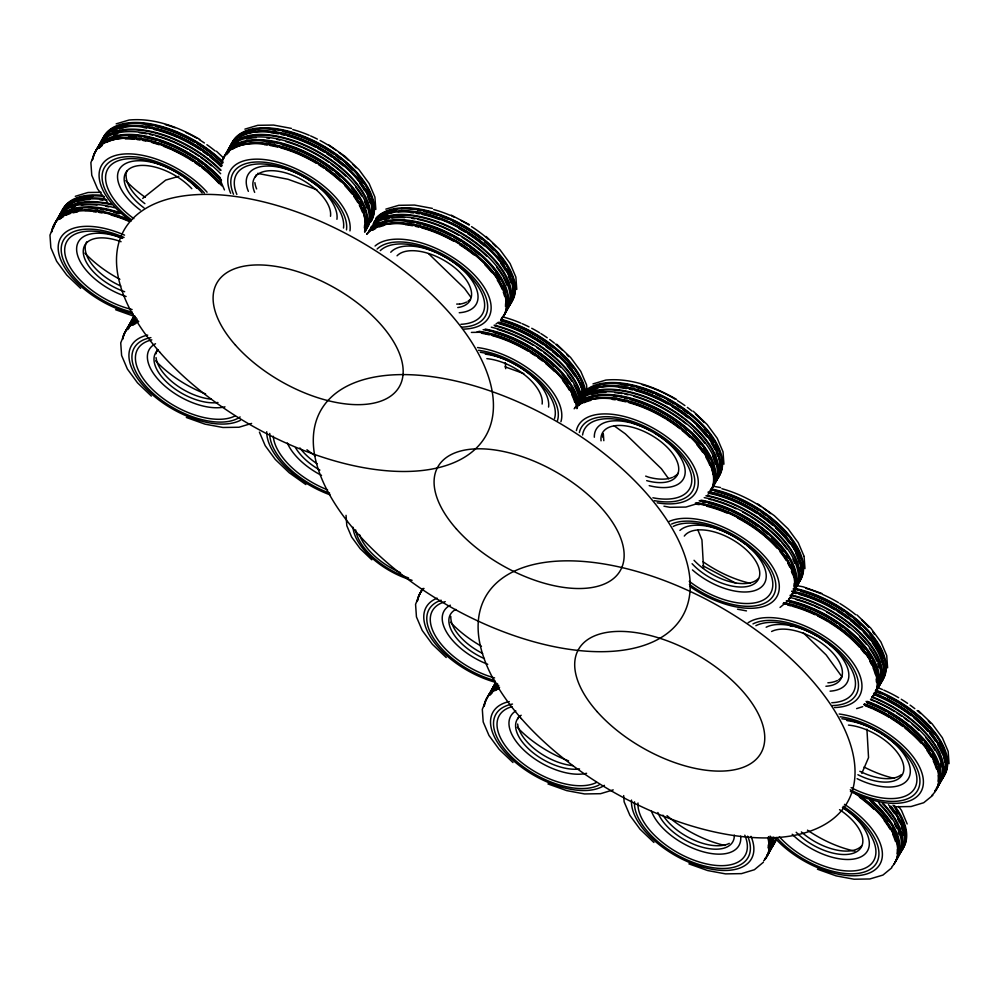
<?xml version="1.0" encoding="UTF-8"?>
<svg xmlns="http://www.w3.org/2000/svg" width="999" height="999" viewBox="0 0 999 999"><rect width="100%" height="100%" fill="white"/><g stroke="black" fill="none" stroke-linecap="round" stroke-linejoin="round"><path stroke-width="1.5" d="M54.121 224.9L49.975 235.115L50.849 247.702L56.643 261.276L66.758 275.062L80.619 288.324M95.017 152.435L90.884 162.65L91.758 175.237L97.54 188.811L107.655 202.597M124.863 332.655L120.729 342.882L121.603 355.469L127.385 369.043L137.5 382.829L151.361 396.079M419.717 594.093L415.572 604.32L416.446 616.907L422.24 630.481L432.355 644.268L446.216 657.517M486.463 699.113L482.317 709.327L483.191 721.915L488.986 735.489L499.1 749.275L512.962 762.537M861.812 773.351L868.543 757.604L866.92 729.133M763.411 862.224L754.382 869.729L741.495 873.626L725.499 873.875L707.629 870.541L688.885 863.86M780.032 607.417L788.698 600.274M932.791 795.341L923.713 802.721L911.038 806.543L895.042 806.78M891.795 867.769L882.929 875.074L869.842 878.97L854.045 879.22L836.163 875.886L817.432 869.205M142.695 198.426L165.734 180.095L178.846 176.323M862.674 706.68L856.63 708.616M116.184 123.851L129.058 120.03C154.108 117.682 178.446 127.035 199.788 139.373M244.892 129.133L257.767 125.312L273.564 125.075L291.433 128.409M75.287 196.316L87.962 192.495L101.086 192.295M385.851 209.128L398.713 205.319L414.51 205.07L432.392 208.404M251.623 423.426L238.948 427.247L222.952 427.485L205.082 424.163L186.338 417.47M592.994 383.891L605.869 380.07C630.918 377.734 655.257 387.088 676.598 399.425M698.588 503.246L685.913 507.067L669.917 507.305L663.96 506.193M613.224 789.884L600.549 793.693L584.552 793.943L566.683 790.609L547.939 783.928M456.693 304.083L459.528 304.046M471.391 332.417L478.571 332.305M713.124 486.188L720.566 487.574M797.252 585.726L803.208 586.838L821.952 593.518M737.537 609.215L746.478 610.889M257.617 173.389L287.962 179.258L316.883 189.748M645.679 476.111L648.551 477.147A42.945 22.053 29.6 0 0 672.514 477.372M115.597 309.715L134.341 316.396M505.007 366.808L523.801 373.626M451.123 215.085L469.455 224.663M702.846 565.721L735.726 583.116M328.496 144.668L345.154 156.481L359.016 169.73L369.131 183.516L374.912 197.09L375.824 209.428M757.629 503.833L774.287 515.646L788.149 528.908L798.263 542.694L804.045 556.268M305.831 484.54L289.173 472.727L275.312 459.465L265.197 445.679L259.415 432.117M614.173 425.836L625.349 433.853L661.375 468.718L668.581 478.696M693.256 411.238L707.117 424.5L717.232 438.286L723.026 451.848L723.925 464.185M486.113 236.476L499.975 249.738L510.089 263.524L515.871 277.098L516.77 289.423M856.93 614.909L870.791 628.171L880.906 641.957L886.7 655.519L887.599 667.856M556.78 344.268L570.641 357.517L580.756 371.303L586.55 384.877L586.913 389.635M918.381 710.714L932.242 723.975L942.357 737.761L948.151 751.323L949.05 763.661M216.446 151.199L223.913 158.329M371.803 559.802L360.164 548.663L351.66 537.087L346.803 525.686L346.041 515.322M653.908 842.469L640.047 829.207L629.932 815.421L624.138 801.847L623.676 795.579M428.559 253.646L464.585 288.511L470.891 297.24M803.258 632.779L826.185 654.957L841.495 676.161M898.601 806.43L901.448 810.339L907.179 823.975M220.454 180.532L224.45 189.922M697.901 530.094L701.947 539.897L703.558 568.356M804.083 556.48L804.957 568.606M603.359 434.24L603.821 440.684M505.332 362.674L505.669 368.668M494.592 677.934A60.402 31.019 29.6 0 1 436.825 638.224A60.402 31.019 29.6 0 1 445.254 601.66M495.741 682.379A67.57 34.703 29.6 0 1 432.38 639.847A67.57 34.703 29.6 0 1 437.137 598.176M494.93 680.581A63.986 32.855 29.6 0 1 434.253 639.298A63.986 32.855 29.6 0 1 441.183 600.212M487.749 664.285A50.162 25.762 29.6 0 1 447.39 633.478A50.162 25.762 29.6 0 1 450.362 605.182M417.17 601.46A79.82 40.996 29.6 0 1 423.938 588.436M417.657 600.586A79.82 40.996 29.6 0 1 423.451 588.523M419.992 593.893A79.82 40.996 29.6 0 1 422.889 588.498M421.066 591.583A79.82 40.996 29.6 0 1 422.527 588.886M484.44 658.641A42.945 22.053 29.6 0 1 455.819 609.44M482.617 653.433A42.945 22.053 29.6 0 1 450.811 616.433M481.468 646.278A75.462 38.749 29.6 0 1 450.487 622.265M582.579 434.99A60.402 31.019 29.6 0 1 634.84 423.813A60.402 31.019 29.6 0 1 691.033 473.988A60.402 31.019 29.6 0 1 652.896 497.777M576.386 430.606A67.57 34.703 29.6 0 1 635.501 419.992A67.57 34.703 29.6 0 1 697.302 475.249A67.57 34.703 29.6 0 1 657.155 502.834M579.37 432.517A63.986 32.855 29.6 0 1 635.851 422.664A63.986 32.855 29.6 0 1 694.043 475.499A63.986 32.855 29.6 0 1 654.407 500.661M574.15 408.803A79.82 40.996 29.6 0 1 666.982 419.031A79.82 40.996 29.6 0 1 709.315 493.031M655.194 433.391A50.162 25.762 29.6 0 1 685.089 473.613A50.162 25.762 29.6 0 1 649.2 485.651M594.33 437.237A50.162 25.762 29.6 0 1 630.319 422.727M631.768 423.101A50.162 25.762 29.6 0 1 650.137 430.494M583.928 402.722A78.834 40.484 29.6 0 1 590.721 400.399M612.387 399.425A78.834 40.484 29.6 0 1 615.259 399.787M618.194 400.237A78.834 40.484 29.6 0 1 625.724 401.81M628.758 402.597A78.834 40.484 29.6 0 1 665.584 418.756M666.82 419.518A78.834 40.484 29.6 0 1 679.932 428.733M682.142 430.494A78.834 40.484 29.6 0 1 689.972 437.475M696.977 444.905A78.834 40.484 29.6 0 1 702.796 452.397M705.968 457.367A78.834 40.484 29.6 0 1 709.914 465.472M578.396 405.582A78.834 40.484 29.6 0 1 655.956 412.2A78.834 40.484 29.6 0 1 712.999 474.488M574.65 407.929A79.82 40.996 29.6 0 1 669.667 419.543A79.82 40.996 29.6 0 1 708.066 494.23M576.748 404.807A79.82 40.996 29.6 0 1 669.78 416.745A79.82 40.996 29.6 0 1 711.013 490.059M576.336 404.957A79.82 40.996 29.6 0 1 671.365 416.571A79.82 40.996 29.6 0 1 709.765 491.246M578.846 401.136A79.82 40.996 29.6 0 1 671.865 413.074A79.82 40.996 29.6 0 1 713.099 486.388M581.68 399.8A78.834 40.484 29.6 0 1 585.214 397.365M591.633 394.555A78.834 40.484 29.6 0 1 605.869 392.32M614.76 392.632A78.834 40.484 29.6 0 1 621.977 393.594M624.962 394.143A78.834 40.484 29.6 0 1 627.984 394.805M633.94 396.341A78.834 40.484 29.6 0 1 649.725 401.973M651.148 402.585A78.834 40.484 29.6 0 1 685.913 423.851M693.743 430.831A78.834 40.484 29.6 0 1 704.757 443.244M712.549 456.131A78.834 40.484 29.6 0 1 715.384 464.023M580.157 400.237A78.834 40.484 29.6 0 1 671.84 410.327A78.834 40.484 29.6 0 1 713.648 483.416M578.483 400.761A79.82 40.996 29.6 0 1 673.251 410.614A79.82 40.996 29.6 0 1 712.749 486.001M581.818 395.891A79.82 40.996 29.6 0 1 674.849 407.817A79.82 40.996 29.6 0 1 716.083 481.131M585.776 393.693A78.834 40.484 29.6 0 1 588.199 392.12M590.696 390.821A78.834 40.484 29.6 0 1 597.477 388.499M619.155 387.525A78.834 40.484 29.6 0 1 626.448 388.611M629.445 389.21A78.834 40.484 29.6 0 1 632.479 389.91M635.514 390.696A78.834 40.484 29.6 0 1 667.27 403.896M672.339 406.855A78.834 40.484 29.6 0 1 687.799 417.719M696.728 425.574A78.834 40.484 29.6 0 1 706.793 436.738M711.213 443.007A78.834 40.484 29.6 0 1 714.897 449.538M716.121 452.235A78.834 40.484 29.6 0 1 717.619 456.206M719.405 464.985A78.834 40.484 29.6 0 1 719.467 467.944M585.164 393.681A78.834 40.484 29.6 0 1 666.146 402.122A78.834 40.484 29.6 0 1 719.967 467.07M718.019 475.836A78.834 40.484 29.6 0 1 715.734 479.745M581.88 401.798A78.834 40.484 29.6 0 1 584.415 400.337M588.186 398.701A78.834 40.484 29.6 0 1 592.407 397.427M614.085 396.453A78.834 40.484 29.6 0 1 616.957 396.803M624.375 398.139A78.834 40.484 29.6 0 1 627.409 398.838M630.444 399.625A78.834 40.484 29.6 0 1 666.021 415.022M667.27 415.784A78.834 40.484 29.6 0 1 682.729 426.635M683.828 427.522A78.834 40.484 29.6 0 1 687.275 430.457M692.707 435.527A78.834 40.484 29.6 0 1 700.736 444.405M703.596 448.164A78.834 40.484 29.6 0 1 709.827 458.466M712.1 463.823A78.834 40.484 29.6 0 1 713.298 467.694M581.206 401.735A78.834 40.484 29.6 0 1 655.356 408.079A78.834 40.484 29.6 0 1 713.798 466.82M714.173 468.394A78.834 40.484 29.6 0 1 714.809 477.422M584.003 392.045A79.82 40.996 29.6 0 1 677.035 403.971A79.82 40.996 29.6 0 1 718.269 477.285M620.841 384.553A78.834 40.484 29.6 0 1 628.134 385.639M631.143 386.238A78.834 40.484 29.6 0 1 634.165 386.938M637.2 387.724A78.834 40.484 29.6 0 1 652.971 393.156M655.819 394.368A78.834 40.484 29.6 0 1 661.101 396.815M667.669 400.199A78.834 40.484 29.6 0 1 674.025 403.883M676.51 405.432A78.834 40.484 29.6 0 1 680.182 407.854M682.592 409.528A78.834 40.484 29.6 0 1 687.25 412.974M704.357 428.796A78.834 40.484 29.6 0 1 707.492 432.505M709.427 435.015A78.834 40.484 29.6 0 1 714.41 442.507M715.896 445.204A78.834 40.484 29.6 0 1 717.819 449.263M584.827 392.582A78.834 40.484 29.6 0 1 586.85 390.709M589.135 389.023A78.834 40.484 29.6 0 1 602.684 384.028M604.233 383.778A78.834 40.484 29.6 0 1 720.554 454.92M721.453 459.615A78.834 40.484 29.6 0 1 720.291 471.441M581.406 396.029A79.82 40.996 29.6 0 1 676.435 407.642A79.82 40.996 29.6 0 1 714.834 482.33M582.604 393.931A79.82 40.996 29.6 0 1 677.622 405.544A79.82 40.996 29.6 0 1 716.021 480.232M601.048 440.846A42.945 22.053 29.6 0 1 635.689 428.221A42.945 22.053 29.6 0 1 678.346 465.434A42.945 22.053 29.6 0 1 646.69 480.644M678.383 472.977A42.945 22.053 29.6 0 1 673.713 476.823M603.009 437.4A42.945 22.053 29.6 0 1 603.046 433.591M642.22 384.677A75.462 38.749 29.6 0 1 674.837 399.001M677.397 400.562A75.462 38.749 29.6 0 1 684.927 405.606M687.337 407.38A75.462 38.749 29.6 0 1 691.97 411.014M695.541 414.061A75.462 38.749 29.6 0 1 704.183 422.552M400.462 572.677A50.737 26.049 29.6 0 1 359.515 534.527M412.088 580.319A56.768 29.146 29.6 0 1 352.997 527.21M408.529 577.909A53.746 27.597 29.6 0 1 355.669 529.92M673.226 526.436A60.402 31.019 29.6 0 1 748.601 546.628A60.402 31.019 29.6 0 1 764.06 599.612A60.402 31.019 29.6 0 1 689.223 581.256M669.055 521.49A67.57 34.703 29.6 0 1 751.985 544.455A67.57 34.703 29.6 0 1 770.853 603.071A67.57 34.703 29.6 0 1 689.984 586.488M671.59 524.05A63.986 32.855 29.6 0 1 750.674 546.453A63.986 32.855 29.6 0 1 767.057 601.873A63.986 32.855 29.6 0 1 689.41 584.353M695.966 503.546A79.82 40.996 29.6 0 1 774.45 544.542A79.82 40.996 29.6 0 1 788.611 599.512M746.765 545.267A50.162 25.762 29.6 0 1 757.205 589.647A50.162 25.762 29.6 0 1 692.444 569.905M679.907 530.432A50.162 25.762 29.6 0 1 745.679 544.393M696.291 504.195A78.834 40.484 29.6 0 1 699.225 504.645M706.743 506.218A78.834 40.484 29.6 0 1 709.777 507.005M711.188 507.405A78.834 40.484 29.6 0 1 726.985 513.036M737.637 518.081A78.834 40.484 29.6 0 1 763.161 534.915M764.322 535.876A78.834 40.484 29.6 0 1 776.935 548.076M780.069 551.785A78.834 40.484 29.6 0 1 786.263 560.551M787.761 563.136A78.834 40.484 29.6 0 1 789.809 567.195M791.445 571.203A78.834 40.484 29.6 0 1 792.294 573.801M695.341 503.121A78.834 40.484 29.6 0 1 793.805 577.347M794.242 583.379A78.834 40.484 29.6 0 1 793.993 586.188M696.465 502.672A79.82 40.996 29.6 0 1 774.937 543.668A79.82 40.996 29.6 0 1 789.098 598.638M699.138 500.786A79.82 40.996 29.6 0 1 775.037 540.459A79.82 40.996 29.6 0 1 792.045 594.467M701.123 500.162A79.82 40.996 29.6 0 1 777.721 541.845A79.82 40.996 29.6 0 1 790.796 595.666M704.22 497.627A79.82 40.996 29.6 0 1 778.233 537.912A79.82 40.996 29.6 0 1 794.13 590.796M709.003 499.213A78.834 40.484 29.6 0 1 712.037 499.95M713.561 500.362A78.834 40.484 29.6 0 1 736.138 508.803M742.719 512.125A78.834 40.484 29.6 0 1 749.138 515.759M750.386 516.52A78.834 40.484 29.6 0 1 780.719 541.433M781.792 542.657A78.834 40.484 29.6 0 1 786.712 548.901M792.944 559.19A78.834 40.484 29.6 0 1 794.717 563.224M796.628 583.478A78.834 40.484 29.6 0 1 794.904 587.737M705.881 495.816A78.834 40.484 29.6 0 1 798.014 581.031M796.965 583.916A78.834 40.484 29.6 0 1 794.68 587.824M707.13 495.479A79.82 40.996 29.6 0 1 781.755 537.737A79.82 40.996 29.6 0 1 793.768 590.409M708.716 492.669A79.82 40.996 29.6 0 1 781.767 533.241A79.82 40.996 29.6 0 1 797.102 585.551M708.978 493.306A78.834 40.484 29.6 0 1 716.545 495.117M717.944 495.504A78.834 40.484 29.6 0 1 757.08 513.611M759.527 515.234A78.834 40.484 29.6 0 1 772.239 524.95M775.599 527.947A78.834 40.484 29.6 0 1 789.697 543.656M795.928 553.946A78.834 40.484 29.6 0 1 799.4 563.186M800.286 567.869A78.834 40.484 29.6 0 1 800.511 570.891M707.966 492.145A78.834 40.484 29.6 0 1 800.998 570.017M702.409 501.948A78.834 40.484 29.6 0 1 705.406 502.547M708.441 503.246A78.834 40.484 29.6 0 1 711.475 504.033M712.874 504.433A78.834 40.484 29.6 0 1 730.094 510.676M731.405 511.263A78.834 40.484 29.6 0 1 758.041 526.685M761.525 529.283A78.834 40.484 29.6 0 1 767.17 533.878M771.615 537.887A78.834 40.484 29.6 0 1 783.703 551.323M786.363 555.082A78.834 40.484 29.6 0 1 787.949 557.579M791.495 564.223A78.834 40.484 29.6 0 1 794.33 572.102M795.216 576.798A78.834 40.484 29.6 0 1 795.441 579.82M699.937 500.561A78.834 40.484 29.6 0 1 795.928 580.407M710.901 488.823A79.82 40.996 29.6 0 1 783.953 529.383A79.82 40.996 29.6 0 1 799.3 581.693M715.197 491.346A78.834 40.484 29.6 0 1 736.85 498.776M738.174 499.363A78.834 40.484 29.6 0 1 758.765 510.639M761.213 512.262A78.834 40.484 29.6 0 1 765.983 515.646M768.281 517.382A78.834 40.484 29.6 0 1 787.499 535.676M792.269 541.933A78.834 40.484 29.6 0 1 799.887 556.331M711.163 489.46A78.834 40.484 29.6 0 1 801.585 559.34M802.259 562.474A78.834 40.484 29.6 0 1 802.447 571.328M709.215 491.795A79.82 40.996 29.6 0 1 783.84 534.065A79.82 40.996 29.6 0 1 795.866 586.738M710.414 489.697A79.82 40.996 29.6 0 1 783.453 530.257A79.82 40.996 29.6 0 1 798.8 582.567M684.29 536.076A42.945 22.053 29.6 0 1 739.822 544.492A42.945 22.053 29.6 0 1 751.335 585.327A42.945 22.053 29.6 0 1 692.095 563.723M758.466 578.496A42.945 22.053 29.6 0 1 694.043 560.289M750.311 583.329A75.462 38.749 29.6 0 1 703.134 561.8M721.902 488.711A75.462 38.749 29.6 0 1 760.976 506.605M763.486 508.291A75.462 38.749 29.6 0 1 770.729 513.598M327.572 489.835A60.402 31.019 29.6 0 1 273.289 436.238M330.02 494.817A67.57 34.703 29.6 0 1 266.733 431.743M329.67 493.156A63.986 32.855 29.6 0 1 269.742 433.429M321.541 475.387A50.162 25.762 29.6 0 1 287.312 442.944M319.892 470.092A42.945 22.053 29.6 0 1 295.492 447.627M317.083 463.736A42.945 22.053 29.6 0 1 299.9 447.927M315.447 455.919A75.462 38.749 29.6 0 1 306.955 449.762M841.87 718.743A60.402 31.019 29.6 0 1 916.707 776.348A60.402 31.019 29.6 0 1 851.136 787.649M839.135 713.998A67.57 34.703 29.6 0 1 923.126 778.171A67.57 34.703 29.6 0 1 850.424 791.42M840.122 716.77A63.986 32.855 29.6 0 1 919.692 777.721A63.986 32.855 29.6 0 1 850.236 789.797M863.848 704.682A79.82 40.996 29.6 0 1 931.717 795.541M880.319 732.866A50.162 25.762 29.6 0 1 908.803 777.884A50.162 25.762 29.6 0 1 857.117 778.683M846.927 720.616A50.162 25.762 29.6 0 1 867.432 726.248M868.743 726.81A50.162 25.762 29.6 0 1 879.083 732.117M865.321 705.794A78.834 40.484 29.6 0 1 872.502 708.716M873.813 709.302A78.834 40.484 29.6 0 1 889.46 717.482M890.708 718.231A78.834 40.484 29.6 0 1 902.784 726.448M905.057 728.209A78.834 40.484 29.6 0 1 921.041 743.144M927.035 750.624A78.834 40.484 29.6 0 1 931.093 756.855M933.266 760.913A78.834 40.484 29.6 0 1 936.388 768.868M864.385 704.382A78.834 40.484 29.6 0 1 937.237 769.267M938.273 775.486A78.834 40.484 29.6 0 1 938.086 781.255M864.347 703.808A79.82 40.996 29.6 0 1 934.939 791.633M867.007 702.26A79.82 40.996 29.6 0 1 936.138 789.535M867.494 701.373A79.82 40.996 29.6 0 1 934.889 790.721M870.554 699.138A79.82 40.996 29.6 0 1 936.475 787.924M870.554 699.7A78.834 40.484 29.6 0 1 874.849 701.448M876.273 702.072A78.834 40.484 29.6 0 1 894.48 711.588M896.965 713.136A78.834 40.484 29.6 0 1 901.847 716.383M904.232 718.069A78.834 40.484 29.6 0 1 908.84 721.553M912.199 724.287A78.834 40.484 29.6 0 1 918.868 730.306M925.886 737.724A78.834 40.484 29.6 0 1 934.864 750.199M940.509 763.498A78.834 40.484 29.6 0 1 941.183 766.633M871.94 697.252A78.834 40.484 29.6 0 1 938.773 782.891M871.94 696.69A79.82 40.996 29.6 0 1 937.874 785.476M873.538 693.893A79.82 40.996 29.6 0 1 939.46 782.679M874.974 695.017A78.834 40.484 29.6 0 1 910.688 715.421M914.023 718.081A78.834 40.484 29.6 0 1 927.796 731.256M929.907 733.716A78.834 40.484 29.6 0 1 935.526 741.233M937.849 744.954A78.834 40.484 29.6 0 1 941.795 753.046M874.025 693.581A78.834 40.484 29.6 0 1 944.879 762.062M945.091 766.545A78.834 40.484 29.6 0 1 944.842 769.367M867.02 702.821A78.834 40.484 29.6 0 1 886.038 711.575M888.611 713.011A78.834 40.484 29.6 0 1 922.726 740.172M924.837 742.632A78.834 40.484 29.6 0 1 930.456 750.149M932.779 753.87A78.834 40.484 29.6 0 1 936.725 761.962M938.798 768.743A78.834 40.484 29.6 0 1 939.322 771.865M866.071 701.41A78.834 40.484 29.6 0 1 939.959 772.514M875.723 690.047A79.82 40.996 29.6 0 1 941.645 778.833M876.66 692.045A78.834 40.484 29.6 0 1 880.943 693.843M887.549 696.94A78.834 40.484 29.6 0 1 897.901 702.609M899.15 703.358A78.834 40.484 29.6 0 1 929.482 728.271M930.556 729.507A78.834 40.484 29.6 0 1 934.552 734.49M939.535 741.982A78.834 40.484 29.6 0 1 941.707 746.041M942.944 748.738A78.834 40.484 29.6 0 1 945.179 755.281M946.078 759.964A78.834 40.484 29.6 0 1 946.29 762.986M875.711 690.596A78.834 40.484 29.6 0 1 946.777 763.573M874.025 693.019A79.82 40.996 29.6 0 1 941.695 779.732M875.224 690.921A79.82 40.996 29.6 0 1 942.894 777.634M848.451 725.099A42.945 22.053 29.6 0 1 903.546 765.271A42.945 22.053 29.6 0 1 857.891 774.725M901.473 774.575A42.945 22.053 29.6 0 1 859.852 771.29M894.405 778.396A75.462 38.749 29.6 0 1 864.06 767.045M878.333 687.874A75.462 38.749 29.6 0 1 882.454 689.547M883.815 690.134A75.462 38.749 29.6 0 1 898.663 697.702M901.248 699.25A75.462 38.749 29.6 0 1 907.579 703.358M910.052 705.082A75.462 38.749 29.6 0 1 914.822 708.666M917.094 710.489A75.462 38.749 29.6 0 1 920.666 713.536M928.321 720.953A75.462 38.749 29.6 0 1 930.281 723.101M596.603 782.404A60.402 31.019 29.6 0 1 517.182 758.778A60.402 31.019 29.6 0 1 512 706.668M604.407 785.339A67.57 34.703 29.6 0 1 513.736 760.926A67.57 34.703 29.6 0 1 509.303 701.56M599.038 785.014A63.986 32.855 29.6 0 1 513.236 758.466A63.986 32.855 29.6 0 1 512.499 704.07M586.588 773.301A50.162 25.762 29.6 0 1 526.186 752.247A50.162 25.762 29.6 0 1 515.809 710.926M483.916 706.468A79.82 40.996 29.6 0 1 499.125 688.186M484.415 705.594A79.82 40.996 29.6 0 1 499.612 687.312M490.122 695.092A78.834 40.484 29.6 0 1 491.995 693.131M495.329 690.534A78.834 40.484 29.6 0 1 497.864 689.06M491.808 689.997A79.82 40.996 29.6 0 1 494.717 684.59M489.41 693.806A79.82 40.996 29.6 0 1 497.839 684.178M490.796 691.358A79.82 40.996 29.6 0 1 496.915 683.428M493.968 687.899A78.834 40.484 29.6 0 1 496.665 684.902M486.738 698.913A79.82 40.996 29.6 0 1 498.314 686.363M487.824 696.603A79.82 40.996 29.6 0 1 498.813 685.489M493.681 690.147A78.834 40.484 29.6 0 1 497.015 687.562M492.882 687.674A79.82 40.996 29.6 0 1 495.204 683.716M493.494 687.012A79.82 40.996 29.6 0 1 494.755 684.19M579.557 768.943A42.945 22.053 29.6 0 1 529.22 749.45A42.945 22.053 29.6 0 1 521.191 715.247M572.951 765.646A42.945 22.053 29.6 0 1 517.644 724.038M517.981 718.768A42.945 22.053 29.6 0 1 519.068 716.071M568.606 760.888A75.462 38.749 29.6 0 1 517.232 727.284M744.804 835.189A60.402 31.019 29.6 0 1 699.924 862.199A60.402 31.019 29.6 0 1 637.999 802.971M750.998 836.338A67.57 34.703 29.6 0 1 700.599 866.508A67.57 34.703 29.6 0 1 631.53 800.074M747.664 836.175A63.986 32.855 29.6 0 1 699.937 864.747A63.986 32.855 29.6 0 1 634.54 801.835M740.659 836.163A50.162 25.762 29.6 0 1 702.946 851.722A50.162 25.762 29.6 0 1 651.485 811.263M768.069 837.474A79.82 40.996 29.6 0 1 764.897 859.602M768.293 844.942A78.834 40.484 29.6 0 1 768.206 847.839M768.568 836.6A79.82 40.996 29.6 0 1 763.648 860.788M768.356 839.497A78.834 40.484 29.6 0 1 768.543 848.351M775.424 839.285A79.82 40.996 29.6 0 1 769.917 849.762M772.901 837.112A79.82 40.996 29.6 0 1 766.932 855.019M774.113 840.521A79.82 40.996 29.6 0 1 770.067 850.499M773.463 837.312A78.834 40.484 29.6 0 1 770.079 848.738M770.142 836.101A79.82 40.996 29.6 0 1 764.847 858.69M770.941 836.812A79.82 40.996 29.6 0 1 767.082 855.743M770.416 839.597A78.834 40.484 29.6 0 1 770.229 845.366M776.161 839.884A79.82 40.996 29.6 0 1 773.85 843.855M775.536 839.934A79.82 40.996 29.6 0 1 772.152 846.827M776.248 839.322A79.82 40.996 29.6 0 1 773.351 844.729M734.315 835.114A42.945 22.053 29.6 0 1 700.923 846.827A42.945 22.053 29.6 0 1 657.879 812.487M729.295 843.381A42.945 22.053 29.6 0 1 662.924 815.172M724.862 845.479A75.462 38.749 29.6 0 1 667.02 815.659M755.868 625.686A60.402 31.019 29.6 0 1 839.56 653.383A60.402 31.019 29.6 0 1 831.767 702.734M748.076 622.764A67.57 34.703 29.6 0 1 842.931 651.061A67.57 34.703 29.6 0 1 834.515 707.542M752.971 623.913A63.986 32.855 29.6 0 1 841.995 653.633A63.986 32.855 29.6 0 1 832.492 705.569M783.091 603.533A79.82 40.996 29.6 0 1 857.105 643.818A79.82 40.996 29.6 0 1 872.989 696.703M818.868 637.062A50.162 25.762 29.6 0 1 848.426 671.241A50.162 25.762 29.6 0 1 830.057 691.171M766.158 627.235A50.162 25.762 29.6 0 1 817.632 636.313M787.874 605.119A78.834 40.484 29.6 0 1 790.908 605.869M792.432 606.268A78.834 40.484 29.6 0 1 815.009 614.71M817.644 615.996A78.834 40.484 29.6 0 1 828.009 621.665M829.257 622.427A78.834 40.484 29.6 0 1 859.59 647.34M860.651 648.563A78.834 40.484 29.6 0 1 864.659 653.558M869.642 661.038A78.834 40.484 29.6 0 1 871.815 665.109M873.039 667.807A78.834 40.484 29.6 0 1 875.286 674.337M876.173 679.033A78.834 40.484 29.6 0 1 876.398 682.042M783.853 603.296A78.834 40.484 29.6 0 1 876.885 682.642M783.591 602.659A79.82 40.996 29.6 0 1 859.202 644.642A79.82 40.996 29.6 0 1 871.752 697.901M786.3 600.861A79.82 40.996 29.6 0 1 860.926 643.119A79.82 40.996 29.6 0 1 872.939 695.791M788.311 600.299A79.82 40.996 29.6 0 1 860.376 641.121A79.82 40.996 29.6 0 1 875.186 692.856M789.909 597.502A79.82 40.996 29.6 0 1 861.962 638.311A79.82 40.996 29.6 0 1 876.772 690.059M796.203 599.625A78.834 40.484 29.6 0 1 813.398 605.644M814.822 606.256A78.834 40.484 29.6 0 1 820.104 608.703M826.673 612.087A78.834 40.484 29.6 0 1 833.029 615.784M834.277 616.545A78.834 40.484 29.6 0 1 849.587 627.522M859.49 636.55A78.834 40.484 29.6 0 1 866.495 644.405M869.355 648.164A78.834 40.484 29.6 0 1 876.822 661.151M877.859 663.811A78.834 40.484 29.6 0 1 879.058 667.694M880.169 675.399A78.834 40.484 29.6 0 1 880.082 678.296M790.022 595.367A78.834 40.484 29.6 0 1 861.25 634.477A78.834 40.484 29.6 0 1 878.171 685.851M791.295 595.054A79.82 40.996 29.6 0 1 863.361 635.864A79.82 40.996 29.6 0 1 878.158 687.612M792.894 592.257A79.82 40.996 29.6 0 1 866.52 634.777A79.82 40.996 29.6 0 1 878.009 686.875M793.119 592.882A78.834 40.484 29.6 0 1 796.153 593.581M799.188 594.368A78.834 40.484 29.6 0 1 834.764 609.777M837.249 611.301A78.834 40.484 29.6 0 1 848.089 618.743M850.361 620.504A78.834 40.484 29.6 0 1 860.401 629.245M863.473 632.342A78.834 40.484 29.6 0 1 870.466 640.409M872.339 642.919A78.834 40.484 29.6 0 1 882.042 662.449M883.153 670.154A78.834 40.484 29.6 0 1 883.054 673.039M792.107 591.695A78.834 40.484 29.6 0 1 883.391 673.551M789.56 602.147A78.834 40.484 29.6 0 1 792.594 602.884M794.118 603.296A78.834 40.484 29.6 0 1 812.736 609.939M814.06 610.514A78.834 40.484 29.6 0 1 829.694 618.693M830.943 619.455A78.834 40.484 29.6 0 1 837.1 623.426M839.51 625.087A78.834 40.484 29.6 0 1 843.019 627.672M845.291 629.42A78.834 40.484 29.6 0 1 865.396 649.325M867.269 651.835A78.834 40.484 29.6 0 1 871.328 658.066M872.814 660.776A78.834 40.484 29.6 0 1 875.773 667.482M878.071 680.544A78.834 40.484 29.6 0 1 877.834 683.353M787.05 600.624A78.834 40.484 29.6 0 1 878.333 682.479M795.079 588.399A79.82 40.996 29.6 0 1 867.132 629.22A79.82 40.996 29.6 0 1 881.942 680.956M800.873 591.396A78.834 40.484 29.6 0 1 837.699 607.554M838.948 608.316A78.834 40.484 29.6 0 1 843.855 611.525M846.265 613.199A78.834 40.484 29.6 0 1 850.923 616.645M854.257 619.305A78.834 40.484 29.6 0 1 861.026 625.249M870.141 634.939A78.834 40.484 29.6 0 1 883.378 658.191M793.805 588.723A78.834 40.484 29.6 0 1 884.227 658.591M885.339 666.308A78.834 40.484 29.6 0 1 885.089 670.579M791.857 591.058A79.82 40.996 29.6 0 1 866.495 633.329A79.82 40.996 29.6 0 1 878.508 686.001M793.056 588.96A79.82 40.996 29.6 0 1 867.681 631.231A79.82 40.996 29.6 0 1 879.694 683.903M771.603 631.493A42.945 22.053 29.6 0 1 830.956 651.023A42.945 22.053 29.6 0 1 825.911 686.251M842.057 676.635A42.945 22.053 29.6 0 1 838.773 679.695M837.387 680.481A42.945 22.053 29.6 0 1 827.871 682.804M790.271 625.998A42.945 22.053 29.6 0 1 792.994 626.398M805.893 588.349A75.462 38.749 29.6 0 1 821.003 593.743M822.364 594.33A75.462 38.749 29.6 0 1 838.511 602.659M839.797 603.446A75.462 38.749 29.6 0 1 855.644 614.685M861.513 619.817A75.462 38.749 29.6 0 1 868.83 627.297M872.764 632.042A75.462 38.749 29.6 0 1 874.562 634.44M842.444 807.429A60.402 31.019 29.6 0 1 865.259 868.094A60.402 31.019 29.6 0 1 779.382 836.762M844.48 804.345A67.57 34.703 29.6 0 1 870.653 872.439A67.57 34.703 29.6 0 1 774.412 837.462M843.218 806.293A63.986 32.855 29.6 0 1 867.731 870.678A63.986 32.855 29.6 0 1 776.66 837.524M856.243 794.267A79.82 40.996 29.6 0 1 891.695 867.007M844.18 808.466A50.162 25.762 29.6 0 1 860.926 856.842A50.162 25.762 29.6 0 1 792.182 834.252M859.452 797.152A78.834 40.484 29.6 0 1 874.088 809.377M884.152 820.541A78.834 40.484 29.6 0 1 890.084 829.282M892.894 834.689A78.834 40.484 29.6 0 1 895.379 841.308M859.939 796.278A78.834 40.484 29.6 0 1 896.228 841.707M897.339 849.412A78.834 40.484 29.6 0 1 897.09 853.695M869.642 800.149A79.82 40.996 29.6 0 1 895.129 861.962M862.736 797.702A79.82 40.996 29.6 0 1 893.943 864.06M878.471 802.559A79.82 40.996 29.6 0 1 897.214 858.291M871.303 800.261A79.82 40.996 29.6 0 1 895.628 861.088M882.329 803.371A78.834 40.484 29.6 0 1 898.625 854.083M882.979 803.233A79.82 40.996 29.6 0 1 896.865 857.904M888.473 804.719A79.82 40.996 29.6 0 1 900.199 853.046M889.922 807.392A78.834 40.484 29.6 0 1 894.53 813.661M897.614 818.73A78.834 40.484 29.6 0 1 899.649 822.801M901.298 826.797A78.834 40.484 29.6 0 1 902.134 829.407M902.859 832.254A78.834 40.484 29.6 0 1 903.383 835.364M901.647 848.613A78.834 40.484 29.6 0 1 899.362 852.522M890.421 806.518A78.834 40.484 29.6 0 1 903.883 834.49M870.753 800.499A78.834 40.484 29.6 0 1 898.963 844.942M879.944 804.794A78.834 40.484 29.6 0 1 891.545 818.905M894.629 823.988A78.834 40.484 29.6 0 1 896.677 828.046M898.313 832.055A78.834 40.484 29.6 0 1 899.162 834.652M871.39 802.359A78.834 40.484 29.6 0 1 888.611 821.328M892.544 827.659A78.834 40.484 29.6 0 1 896.677 837.037M894.405 805.494A79.82 40.996 29.6 0 1 900.636 851.26M894.979 807.304A78.834 40.484 29.6 0 1 905.781 836.001M893.006 805.206A79.82 40.996 29.6 0 1 901.885 850.074M890.896 806.156A79.82 40.996 29.6 0 1 900.698 852.172M896.215 810.689A78.834 40.484 29.6 0 1 897.801 813.174M901.348 819.817A78.834 40.484 29.6 0 1 904.182 827.709M839.535 809.64A42.945 22.053 29.6 0 1 855.981 852.11A42.945 22.053 29.6 0 1 796.178 832.267M861.563 845.991A42.945 22.053 29.6 0 1 801.373 831.93M854.857 851.148A75.462 38.749 29.6 0 1 807.467 830.157M480.282 352.297A60.402 31.019 29.6 0 1 535.052 378.584A60.402 31.019 29.6 0 1 554.507 418.556M477.534 347.54A67.57 34.703 29.6 0 1 538.998 376.885A67.57 34.703 29.6 0 1 560.914 421.715M478.521 350.312A63.986 32.855 29.6 0 1 536.725 378.097A63.986 32.855 29.6 0 1 557.479 420.554M476.998 331.968A79.82 40.996 29.6 0 1 576.923 408.678M485.339 354.158A50.162 25.762 29.6 0 1 505.831 359.79M507.142 360.352A50.162 25.762 29.6 0 1 517.482 365.671M518.731 366.408A50.162 25.762 29.6 0 1 548.563 407.068M481.73 333.266A78.834 40.484 29.6 0 1 489.248 334.84M492.282 335.627A78.834 40.484 29.6 0 1 527.859 351.024M530.344 352.547A78.834 40.484 29.6 0 1 535.264 355.744M537.662 357.417A78.834 40.484 29.6 0 1 542.332 360.876M545.666 363.524A78.834 40.484 29.6 0 1 554.545 371.528M562.574 380.407A78.834 40.484 29.6 0 1 569.492 390.397M571.665 394.455A78.834 40.484 29.6 0 1 574.787 402.422M479.283 331.93A78.834 40.484 29.6 0 1 575.636 402.822M478.958 331.281A79.82 40.996 29.6 0 1 577.422 407.804M483.129 329.645A79.82 40.996 29.6 0 1 578.608 405.706M485.127 329.046A79.82 40.996 29.6 0 1 579.108 404.832M491.296 327.197A79.82 40.996 29.6 0 1 580.694 402.035M497.465 329.37A78.834 40.484 29.6 0 1 513.261 335.002M514.672 335.614A78.834 40.484 29.6 0 1 532.879 345.13M536.588 347.477A78.834 40.484 29.6 0 1 541.446 350.774M543.806 352.485A78.834 40.484 29.6 0 1 548.351 355.981M549.438 356.88A78.834 40.484 29.6 0 1 560.352 366.945M567.332 375.012A78.834 40.484 29.6 0 1 571.753 381.281M574.025 385.102A78.834 40.484 29.6 0 1 578.558 395.766M578.908 397.04A78.834 40.484 29.6 0 1 579.807 401.735M494.418 325.736A78.834 40.484 29.6 0 1 581.343 400.811M494.218 325.112A79.82 40.996 29.6 0 1 582.092 399.588M498.876 323.114A79.82 40.996 29.6 0 1 583.678 396.79M499.038 323.726A78.834 40.484 29.6 0 1 535.864 339.885M537.112 340.647A78.834 40.484 29.6 0 1 543.231 344.68M545.616 346.378A78.834 40.484 29.6 0 1 550.212 349.85M552.422 351.623A78.834 40.484 29.6 0 1 558.091 356.568M567.27 366.021A78.834 40.484 29.6 0 1 574.737 376.024M581.893 391.795A78.834 40.484 29.6 0 1 582.792 396.478M499.537 322.852A78.834 40.484 29.6 0 1 583.066 394.068M493.968 332.642A78.834 40.484 29.6 0 1 530.794 348.801M532.042 349.575A78.834 40.484 29.6 0 1 554.12 366.496M562.2 374.95A78.834 40.484 29.6 0 1 568.856 383.703M571.178 387.425A78.834 40.484 29.6 0 1 575.137 395.517M576.073 398.151A78.834 40.484 29.6 0 1 576.823 400.724M577.197 402.297A78.834 40.484 29.6 0 1 577.722 405.407M485.402 329.682A78.834 40.484 29.6 0 1 578.221 404.533M501.061 319.268A79.82 40.996 29.6 0 1 585.864 392.932M500.724 320.754A78.834 40.484 29.6 0 1 536.313 336.151M537.562 336.913A78.834 40.484 29.6 0 1 553.021 347.764M560.876 354.608A78.834 40.484 29.6 0 1 566.957 360.789M567.882 361.825A78.834 40.484 29.6 0 1 572.964 368.044M581.343 382.28A78.834 40.484 29.6 0 1 582.829 386.251M501.223 319.88A78.834 40.484 29.6 0 1 584.977 392.632M499.375 322.24A79.82 40.996 29.6 0 1 584.178 395.904M500.574 320.142A79.82 40.996 29.6 0 1 585.377 393.806M486.85 358.653A42.945 22.053 29.6 0 1 542.132 404.058M504.395 317.332A75.462 38.749 29.6 0 1 520.854 323.102M522.215 323.688A75.462 38.749 29.6 0 1 529.02 326.885M531.73 328.284A75.462 38.749 29.6 0 1 539.647 332.792M540.921 333.591A75.462 38.749 29.6 0 1 547.227 337.762M549.675 339.51A75.462 38.749 29.6 0 1 554.37 343.119M555.494 344.043A75.462 38.749 29.6 0 1 562.474 350.224M566.72 354.495A75.462 38.749 29.6 0 1 568.681 356.643M133.854 218.656A60.402 31.019 29.6 0 1 117.982 160.827A60.402 31.019 29.6 0 1 202.098 192.894M130.956 221.179A67.57 34.703 29.6 0 1 112.875 156.344A67.57 34.703 29.6 0 1 207.068 192.195M131.568 219.892A63.986 32.855 29.6 0 1 115.409 158.916A63.986 32.855 29.6 0 1 204.345 192.957M92.47 159.79A79.82 40.996 29.6 0 1 144.106 140.11A79.82 40.996 29.6 0 1 221.753 185.814M140.322 210.077A50.162 25.762 29.6 0 1 118.194 172.015A50.162 25.762 29.6 0 1 154.957 163.062M156.244 163.424A50.162 25.762 29.6 0 1 177.148 172.59M178.384 173.339A50.162 25.762 29.6 0 1 182.043 175.687M184.428 177.347A50.162 25.762 29.6 0 1 196.716 188.124M99.076 148.277A78.834 40.484 29.6 0 1 102.21 145.542M125.287 138.923A78.834 40.484 29.6 0 1 134.178 139.236M137.013 139.548A78.834 40.484 29.6 0 1 139.91 139.947M142.882 140.459A78.834 40.484 29.6 0 1 145.879 141.059M151.948 142.545A78.834 40.484 29.6 0 1 159.066 144.73M163.399 146.266A78.834 40.484 29.6 0 1 170.567 149.188M171.878 149.775A78.834 40.484 29.6 0 1 187.525 157.954M188.774 158.704A78.834 40.484 29.6 0 1 192.482 161.051M194.917 162.675A78.834 40.484 29.6 0 1 199.688 166.059M201.998 167.795A78.834 40.484 29.6 0 1 219.106 183.629M98.676 148.401A78.834 40.484 29.6 0 1 100.549 146.441M106.418 142.382A78.834 40.484 29.6 0 1 219.593 182.755M92.969 158.916A79.82 40.996 29.6 0 1 143.107 138.948A79.82 40.996 29.6 0 1 220.28 182.655M95.292 152.235A79.82 40.996 29.6 0 1 148.189 137.65A79.82 40.996 29.6 0 1 221.478 180.557M96.379 149.925A79.82 40.996 29.6 0 1 148.601 136.751A79.82 40.996 29.6 0 1 220.067 177.585M97.378 148.564A79.82 40.996 29.6 0 1 148.177 133.516A79.82 40.996 29.6 0 1 220.667 173.739M113.474 134.977A78.834 40.484 29.6 0 1 117.682 133.704M139.361 132.73A78.834 40.484 29.6 0 1 146.653 133.816M149.663 134.415A78.834 40.484 29.6 0 1 152.685 135.115M155.719 135.901A78.834 40.484 29.6 0 1 187.475 149.088M190.035 150.562A78.834 40.484 29.6 0 1 192.545 152.06M193.794 152.822A78.834 40.484 29.6 0 1 198.701 156.031M201.111 157.705A78.834 40.484 29.6 0 1 208.017 162.912M209.103 163.799A78.834 40.484 29.6 0 1 211.413 165.747M102.522 141.221A78.834 40.484 29.6 0 1 220.404 170.392M98.289 147.602A79.82 40.996 29.6 0 1 147.577 130.682A79.82 40.996 29.6 0 1 221.041 170.242M100.362 143.307A79.82 40.996 29.6 0 1 149.763 127.997A79.82 40.996 29.6 0 1 221.591 166.396M112.675 131.369A78.834 40.484 29.6 0 1 116.446 129.72M119.218 128.834A78.834 40.484 29.6 0 1 123.689 127.835M143.769 127.647A78.834 40.484 29.6 0 1 146.666 128.059M154.146 129.508A78.834 40.484 29.6 0 1 157.18 130.245M158.704 130.657A78.834 40.484 29.6 0 1 177.322 137.3M178.634 137.874A78.834 40.484 29.6 0 1 194.281 146.054M195.529 146.816A78.834 40.484 29.6 0 1 200.462 149.962M202.884 151.611A78.834 40.484 29.6 0 1 207.605 155.032M209.877 156.781A78.834 40.484 29.6 0 1 220.966 166.558M106.331 135.514A78.834 40.484 29.6 0 1 108.354 133.629M113.174 130.494A78.834 40.484 29.6 0 1 221.466 165.684M107.605 140.285A78.834 40.484 29.6 0 1 111.376 138.649M114.148 137.762A78.834 40.484 29.6 0 1 118.619 136.751M128.409 135.926A78.834 40.484 29.6 0 1 135.864 136.264M138.699 136.576A78.834 40.484 29.6 0 1 141.608 136.975M144.568 137.487A78.834 40.484 29.6 0 1 152.11 139.173M153.634 139.573A78.834 40.484 29.6 0 1 156.456 140.384M159.316 141.271A78.834 40.484 29.6 0 1 172.253 146.216M173.576 146.803A78.834 40.484 29.6 0 1 189.211 154.982M190.459 155.732A78.834 40.484 29.6 0 1 195.392 158.878M197.827 160.539A78.834 40.484 29.6 0 1 202.535 163.948M204.807 165.709A78.834 40.484 29.6 0 1 220.791 180.644M101.261 144.43A78.834 40.484 29.6 0 1 104.395 141.696M108.104 139.41A78.834 40.484 29.6 0 1 221.291 179.77M103.134 138.024A79.82 40.996 29.6 0 1 222.715 161.501M114.373 128.384A78.834 40.484 29.6 0 1 118.144 126.748M120.904 125.862A78.834 40.484 29.6 0 1 125.375 124.85M145.454 124.675A78.834 40.484 29.6 0 1 152.822 125.874M155.844 126.536A78.834 40.484 29.6 0 1 158.878 127.273M160.389 127.685A78.834 40.484 29.6 0 1 194.705 142.333M197.215 143.831A78.834 40.484 29.6 0 1 221.603 162.55M110.04 130.657A78.834 40.484 29.6 0 1 223.152 162.712M100.862 142.432A79.82 40.996 29.6 0 1 150.262 127.123A79.82 40.996 29.6 0 1 222.09 165.522M101.573 141.821A79.82 40.996 29.6 0 1 149.463 124.663A79.82 40.996 29.6 0 1 222.215 162.375M144.031 207.904A42.945 22.053 29.6 0 1 132.592 167.108A42.945 22.053 29.6 0 1 191.82 188.711M144.88 203.646A42.945 22.053 29.6 0 1 126.111 174.763M126.236 173.551A42.945 22.053 29.6 0 1 126.998 170.692M145.292 197.34A75.462 38.749 29.6 0 1 125.799 180.594M165.409 124.638A75.462 38.749 29.6 0 1 175.025 127.822M185.964 132.48A75.462 38.749 29.6 0 1 196.728 138.174M199.313 139.723A75.462 38.749 29.6 0 1 204.395 142.982M206.893 144.693A75.462 38.749 29.6 0 1 215.16 150.961M235.002 415.959A60.402 31.019 29.6 0 1 154.783 391.608A60.402 31.019 29.6 0 1 151.836 339.86M240.334 420.342A67.57 34.703 29.6 0 1 150.374 392.894A67.57 34.703 29.6 0 1 147.702 335.115M240.135 416.945A63.986 32.855 29.6 0 1 153.559 393.768A63.986 32.855 29.6 0 1 150.899 337.625M224.987 406.843A50.162 25.762 29.6 0 1 163.674 384.965A50.162 25.762 29.6 0 1 155.519 343.743M122.59 338.449A79.82 40.996 29.6 0 1 137.525 321.74M133.229 324.95A78.834 40.484 29.6 0 1 135.764 323.489M122.815 339.148A79.82 40.996 29.6 0 1 138.024 320.866M127.697 329.67A78.834 40.484 29.6 0 1 129.42 327.635M132.555 324.9A78.834 40.484 29.6 0 1 138.724 321.478M130.207 323.539A79.82 40.996 29.6 0 1 134.853 316.071M127.223 328.783A79.82 40.996 29.6 0 1 136.239 317.719M129.208 324.9A79.82 40.996 29.6 0 1 135.315 316.97M132.368 321.453A78.834 40.484 29.6 0 1 135.065 318.456M125.137 332.467A79.82 40.996 29.6 0 1 136.726 319.905M126.224 330.145A79.82 40.996 29.6 0 1 137.213 319.031M131.106 324.663A78.834 40.484 29.6 0 1 133.129 322.789M131.531 322.702A79.82 40.996 29.6 0 1 133.654 316.87M130.22 324.151A79.82 40.996 29.6 0 1 133.616 317.257M131.418 322.053A79.82 40.996 29.6 0 1 133.941 316.421M217.957 402.497A42.945 22.053 29.6 0 1 168.606 383.891A42.945 22.053 29.6 0 1 158.341 349.712M211.351 399.188A42.945 22.053 29.6 0 1 156.044 357.58M156.081 353.771A42.945 22.053 29.6 0 1 157.467 349.613M205.619 393.906A75.462 38.749 29.6 0 1 155.644 360.826M380.294 250.612A60.402 31.019 29.6 0 1 465.222 271.566A60.402 31.019 29.6 0 1 460.939 324.3M375.062 246.016A67.57 34.703 29.6 0 1 470.417 271.004A67.57 34.703 29.6 0 1 463.698 329.108M377.11 249.038A63.986 32.855 29.6 0 1 467.482 271.603A63.986 32.855 29.6 0 1 461.663 327.135M498.376 322.24A79.82 40.996 29.6 0 1 496.066 323.938M367.008 234.041A79.82 40.996 29.6 0 1 459.84 244.268A79.82 40.996 29.6 0 1 502.172 318.269M437.774 253.159A50.162 25.762 29.6 0 1 476.56 289.161A50.162 25.762 29.6 0 1 459.228 312.737M390.746 252.248A50.162 25.762 29.6 0 1 436.463 252.572M373.052 230.007A78.834 40.484 29.6 0 1 375.587 228.546M379.345 226.91A78.834 40.484 29.6 0 1 383.566 225.637M405.244 224.663A78.834 40.484 29.6 0 1 412.537 225.749M415.534 226.348A78.834 40.484 29.6 0 1 418.569 227.048M421.603 227.834A78.834 40.484 29.6 0 1 453.359 241.021M459.677 244.755A78.834 40.484 29.6 0 1 473.888 254.845M484.89 264.772A78.834 40.484 29.6 0 1 491.895 272.615M497.302 280.132A78.834 40.484 29.6 0 1 502.222 289.373M503.259 292.033A78.834 40.484 29.6 0 1 504.458 295.904M505.569 303.621A78.834 40.484 29.6 0 1 505.482 306.506M372.365 229.957A78.834 40.484 29.6 0 1 454.495 240.509A78.834 40.484 29.6 0 1 505.969 305.632M366.67 234.216A79.82 40.996 29.6 0 1 461.438 244.081A79.82 40.996 29.6 0 1 500.924 319.468M368.693 231.069A79.82 40.996 29.6 0 1 463.711 242.682A79.82 40.996 29.6 0 1 502.11 317.37M370.105 229.171A79.82 40.996 29.6 0 1 463.124 241.109A79.82 40.996 29.6 0 1 504.358 314.423M370.779 227.385A79.82 40.996 29.6 0 1 463.611 237.612A79.82 40.996 29.6 0 1 505.944 311.626M375.649 224.176A78.834 40.484 29.6 0 1 378.059 222.602M384.49 219.792A78.834 40.484 29.6 0 1 388.836 218.656M391.92 218.119A78.834 40.484 29.6 0 1 404.595 217.657M411.888 218.369A78.834 40.484 29.6 0 1 414.822 218.831M417.807 219.393A78.834 40.484 29.6 0 1 425.374 221.191M426.785 221.578A78.834 40.484 29.6 0 1 458.429 235.102M462.212 237.35A78.834 40.484 29.6 0 1 486.588 256.069M496.653 267.22A78.834 40.484 29.6 0 1 502.584 275.961M503.359 277.31A78.834 40.484 29.6 0 1 507.042 285.377M373.901 224.463A78.834 40.484 29.6 0 1 464.535 235.477A78.834 40.484 29.6 0 1 507.355 307.417M373.077 223.926A79.82 40.996 29.6 0 1 466.108 235.864A79.82 40.996 29.6 0 1 507.342 309.178M373.763 222.14A79.82 40.996 29.6 0 1 468.781 233.754A79.82 40.996 29.6 0 1 507.18 308.441M383.541 216.071A78.834 40.484 29.6 0 1 387.475 214.548M410.601 212.625A78.834 40.484 29.6 0 1 413.424 212.937M416.333 213.336A78.834 40.484 29.6 0 1 419.293 213.848M422.302 214.448A78.834 40.484 29.6 0 1 439.81 219.655M458.828 228.409A78.834 40.484 29.6 0 1 465.184 232.093M467.669 233.641A78.834 40.484 29.6 0 1 484.053 245.779M500.599 263.224A78.834 40.484 29.6 0 1 505.569 270.717M508.379 276.124A78.834 40.484 29.6 0 1 510.864 282.742M375.986 220.791A78.834 40.484 29.6 0 1 378.009 218.918M380.307 217.245A78.834 40.484 29.6 0 1 393.843 212.238M398.027 211.688A78.834 40.484 29.6 0 1 511.713 283.142M512.612 287.824A78.834 40.484 29.6 0 1 512.574 295.13M381.044 223.938A78.834 40.484 29.6 0 1 385.264 222.665M406.93 221.691A78.834 40.484 29.6 0 1 414.223 222.765M417.232 223.376A78.834 40.484 29.6 0 1 420.254 224.076M423.289 224.862A78.834 40.484 29.6 0 1 451.148 235.939M453.758 237.337A78.834 40.484 29.6 0 1 460.127 241.021M462.599 242.57A78.834 40.484 29.6 0 1 467.482 245.816M469.867 247.515A78.834 40.484 29.6 0 1 478.983 254.708M495.529 272.153A78.834 40.484 29.6 0 1 500.499 279.633M503.321 285.052A78.834 40.484 29.6 0 1 505.806 291.658M370.916 229.72A78.834 40.484 29.6 0 1 372.939 227.847M375.237 226.161A78.834 40.484 29.6 0 1 449.363 233.891A78.834 40.484 29.6 0 1 506.643 292.058M507.692 298.276A78.834 40.484 29.6 0 1 507.504 304.046M375.949 218.294A79.82 40.996 29.6 0 1 468.781 228.521A79.82 40.996 29.6 0 1 511.113 302.522M392.02 210.764A78.834 40.484 29.6 0 1 396.591 209.89M418.019 210.364A78.834 40.484 29.6 0 1 420.979 210.876M423.988 211.476A78.834 40.484 29.6 0 1 437.175 215.147M440.059 216.159A78.834 40.484 29.6 0 1 447.252 218.993M452.634 221.416A78.834 40.484 29.6 0 1 481.231 239.098M484.59 241.833A78.834 40.484 29.6 0 1 493.344 249.9M498.276 255.269A78.834 40.484 29.6 0 1 504.945 264.023M508.029 269.093A78.834 40.484 29.6 0 1 511.213 275.836M377.684 217.819A78.834 40.484 29.6 0 1 380.819 215.085M384.528 212.799A78.834 40.484 29.6 0 1 395.529 209.266M401.086 208.604A78.834 40.484 29.6 0 1 472.964 231.83A78.834 40.484 29.6 0 1 514.298 284.852M514.51 289.335A78.834 40.484 29.6 0 1 514.26 292.145M375.174 220.255A79.82 40.996 29.6 0 1 468.194 232.18A79.82 40.996 29.6 0 1 509.428 305.494M376.361 218.157A79.82 40.996 29.6 0 1 471.565 231.493A79.82 40.996 29.6 0 1 508.878 305.469M397.053 255.794A42.945 22.053 29.6 0 1 455.956 268.731A42.945 22.053 29.6 0 1 457.767 307.555M470.292 299.325A42.945 22.053 29.6 0 1 467.944 301.261M466.558 302.06A42.945 22.053 29.6 0 1 459.727 304.121M433.716 209.54A75.462 38.749 29.6 0 1 450.187 215.309M451.548 215.896A75.462 38.749 29.6 0 1 454.258 217.133M461.063 220.504A75.462 38.749 29.6 0 1 468.968 225.012M471.528 226.611A75.462 38.749 29.6 0 1 488.386 239.298M492.907 243.506A75.462 38.749 29.6 0 1 496.041 246.716M132.105 309.528A60.402 31.019 29.6 0 1 64.885 253.321A60.402 31.019 29.6 0 1 122.602 238.374M133.267 313.986A67.57 34.703 29.6 0 1 58.329 250.549A67.57 34.703 29.6 0 1 124.563 235.14M132.293 312.138A63.986 32.855 29.6 0 1 61.339 252.06A63.986 32.855 29.6 0 1 124.051 237.475M126.136 296.503A50.162 25.762 29.6 0 1 76.661 250.424A50.162 25.762 29.6 0 1 121.953 238.124M51.573 232.255A79.82 40.996 29.6 0 1 129.745 221.129M60.19 218.868A78.834 40.484 29.6 0 1 63.724 216.433M66.221 215.147A78.834 40.484 29.6 0 1 70.155 213.624M73.014 212.824A78.834 40.484 29.6 0 1 77.585 211.95M93.282 211.701A78.834 40.484 29.6 0 1 96.116 212.013M99.013 212.412A78.834 40.484 29.6 0 1 101.973 212.924M111.039 215.022A78.834 40.484 29.6 0 1 128.247 221.041M52.06 231.381A79.82 40.996 29.6 0 1 128.796 219.63M59.653 218.906A78.834 40.484 29.6 0 1 62.987 216.321M65.522 214.847A78.834 40.484 29.6 0 1 78.084 211.076M84.878 210.514A78.834 40.484 29.6 0 1 128.746 220.167M53.534 227.722A79.82 40.996 29.6 0 1 119.78 213.636M58.604 218.793A79.82 40.996 29.6 0 1 106.955 200.125M68.069 206.106A78.834 40.484 29.6 0 1 71.778 203.833M76.911 201.723A78.834 40.484 29.6 0 1 89.723 199.55M100.037 199.812A78.834 40.484 29.6 0 1 102.872 200.112M56.481 221.029A79.82 40.996 29.6 0 1 114.66 207.755M63.973 212.225A78.834 40.484 29.6 0 1 66.271 210.539M71.254 207.954A78.834 40.484 29.6 0 1 75.337 206.556M81.356 205.294A78.834 40.484 29.6 0 1 97.053 205.057M105.757 206.281A78.834 40.484 29.6 0 1 108.754 206.88M57.88 218.581A79.82 40.996 29.6 0 1 111.451 204.146M61.626 213.686A78.834 40.484 29.6 0 1 111.663 204.77M64.173 214.223A78.834 40.484 29.6 0 1 66.708 212.75M67.92 212.175A78.834 40.484 29.6 0 1 71.841 210.652M74.7 209.84A78.834 40.484 29.6 0 1 81.906 208.666M94.967 208.729A78.834 40.484 29.6 0 1 97.802 209.041M100.699 209.44A78.834 40.484 29.6 0 1 103.671 209.952M114.136 212.437A78.834 40.484 29.6 0 1 118.419 213.749M54.408 225.312A79.82 40.996 29.6 0 1 118.819 212.275M58.641 218.943A78.834 40.484 29.6 0 1 61.339 215.934M63.499 214.161A78.834 40.484 29.6 0 1 65.909 212.587M67.208 211.875A78.834 40.484 29.6 0 1 79.77 208.104M88.012 207.517A78.834 40.484 29.6 0 1 118.906 212.862M62.238 210.489A79.82 40.996 29.6 0 1 101.848 195.305M66.221 206.006A78.834 40.484 29.6 0 1 68.094 204.046M70.255 202.26A78.834 40.484 29.6 0 1 72.677 200.687M73.963 199.987A78.834 40.484 29.6 0 1 93.332 195.642M59.478 216.396A79.82 40.996 29.6 0 1 104.483 198.776M63.711 210.015A78.834 40.484 29.6 0 1 65.434 207.979M67.445 206.106A78.834 40.484 29.6 0 1 70.979 203.659M72.278 202.959A78.834 40.484 29.6 0 1 90.222 198.676M100.537 198.938A78.834 40.484 29.6 0 1 104.808 199.425M61.738 211.363A79.82 40.996 29.6 0 1 104.208 196.491M70.941 202.322A78.834 40.484 29.6 0 1 73.464 200.861M81.456 197.952A78.834 40.484 29.6 0 1 92.832 196.516M124.663 291.72A42.945 22.053 29.6 0 1 83.279 252.597A42.945 22.053 29.6 0 1 121.079 241.708M120.792 286.001A42.945 22.053 29.6 0 1 85.215 247.24M85.34 246.016A42.945 22.053 29.6 0 1 86.726 241.845M119.88 279.283A75.462 38.749 29.6 0 1 84.89 253.072M236.85 194.418A60.402 31.019 29.6 0 1 282.892 167.757A60.402 31.019 29.6 0 1 343.494 228.047M230.657 193.269A67.57 34.703 29.6 0 1 282.168 163.436A67.57 34.703 29.6 0 1 349.962 230.894M233.516 194.256A63.986 32.855 29.6 0 1 282.292 166.021A63.986 32.855 29.6 0 1 346.491 229.895M221.453 163.511A79.82 40.996 29.6 0 1 303.359 155.782A79.82 40.996 29.6 0 1 364.598 231.381M248.364 191.358A50.162 25.762 29.6 0 1 259.69 166.895A50.162 25.762 29.6 0 1 305.856 177.884M307.093 178.621A50.162 25.762 29.6 0 1 336.925 219.293M264.285 144.668A78.834 40.484 29.6 0 1 267.158 145.017M270.092 145.479A78.834 40.484 29.6 0 1 277.61 147.053M280.644 147.84A78.834 40.484 29.6 0 1 316.233 163.237M318.718 164.76A78.834 40.484 29.6 0 1 323.626 167.969M326.036 169.63A78.834 40.484 29.6 0 1 340.796 181.693M344.942 185.802A78.834 40.484 29.6 0 1 351.923 193.868M353.808 196.378A78.834 40.484 29.6 0 1 357.854 202.61M359.353 205.319A78.834 40.484 29.6 0 1 362.312 212.025M364.61 225.087A78.834 40.484 29.6 0 1 364.36 227.897M226.561 154.733A78.834 40.484 29.6 0 1 229.258 151.736M232.592 149.138A78.834 40.484 29.6 0 1 315.771 161.801A78.834 40.484 29.6 0 1 364.86 227.023M221.666 164.198A79.82 40.996 29.6 0 1 303.871 154.907A79.82 40.996 29.6 0 1 364.61 231.993M224.001 157.517A79.82 40.996 29.6 0 1 310.389 155.469A79.82 40.996 29.6 0 1 365.222 231.331M225.075 155.207A79.82 40.996 29.6 0 1 313.524 156.006A79.82 40.996 29.6 0 1 365.047 231.843M226.673 152.41A79.82 40.996 29.6 0 1 315.122 153.209A79.82 40.996 29.6 0 1 366.633 229.046M235.864 143.369A78.834 40.484 29.6 0 1 238.399 141.895M246.391 138.986A78.834 40.484 29.6 0 1 256.356 137.612M266.658 137.874A78.834 40.484 29.6 0 1 269.493 138.187M276.86 139.385A78.834 40.484 29.6 0 1 279.87 140.035M285.826 141.583A78.834 40.484 29.6 0 1 301.623 147.215M303.047 147.827A78.834 40.484 29.6 0 1 328.609 162.15M330.994 163.836A78.834 40.484 29.6 0 1 345.642 176.061M355.706 187.225A78.834 40.484 29.6 0 1 361.638 195.966M364.448 201.373A78.834 40.484 29.6 0 1 366.933 207.992M231.231 146.516A78.834 40.484 29.6 0 1 316.258 151.199A78.834 40.484 29.6 0 1 368.881 221.853M228.059 149.962A79.82 40.996 29.6 0 1 316.508 150.762A79.82 40.996 29.6 0 1 368.019 226.598M229.071 148.601A79.82 40.996 29.6 0 1 314.123 145.854A79.82 40.996 29.6 0 1 370.879 220.979M271.054 132.767A78.834 40.484 29.6 0 1 278.334 133.854M281.343 134.453A78.834 40.484 29.6 0 1 284.378 135.152M287.412 135.939A78.834 40.484 29.6 0 1 315.259 147.015M317.869 148.414A78.834 40.484 29.6 0 1 324.238 152.098M326.71 153.646A78.834 40.484 29.6 0 1 331.593 156.893M333.978 158.591A78.834 40.484 29.6 0 1 343.107 165.784M359.64 183.229A78.834 40.484 29.6 0 1 364.623 190.722M367.432 196.129A78.834 40.484 29.6 0 1 369.917 202.735M235.04 140.797A78.834 40.484 29.6 0 1 237.05 138.923M239.348 137.238A78.834 40.484 29.6 0 1 313.474 144.98A78.834 40.484 29.6 0 1 370.766 203.134M371.803 209.353A78.834 40.484 29.6 0 1 371.616 215.122M240.085 143.931A78.834 40.484 29.6 0 1 244.305 142.67M265.984 141.696A78.834 40.484 29.6 0 1 274.775 143.057M282.342 144.867A78.834 40.484 29.6 0 1 319.168 161.026M320.404 161.788A78.834 40.484 29.6 0 1 332.392 170.117M335.726 172.765A78.834 40.484 29.6 0 1 340.297 176.698M351.611 188.399A78.834 40.484 29.6 0 1 358.816 198.401M360.314 200.986A78.834 40.484 29.6 0 1 362.362 205.045M363.499 207.73A78.834 40.484 29.6 0 1 364.847 211.663M230.944 148.764A78.834 40.484 29.6 0 1 233.104 146.978M236.813 144.693A78.834 40.484 29.6 0 1 310.689 155.07A78.834 40.484 29.6 0 1 365.696 212.063M366.795 219.768A78.834 40.484 29.6 0 1 366.546 224.051M231.256 144.743A79.82 40.996 29.6 0 1 320.279 144.106A79.82 40.996 29.6 0 1 371.029 221.266M244.28 133.092A78.834 40.484 29.6 0 1 255.632 129.895M272.739 129.795A78.834 40.484 29.6 0 1 275.612 130.157M283.029 131.481A78.834 40.484 29.6 0 1 333.291 153.921M335.676 155.619A78.834 40.484 29.6 0 1 340.272 159.091M345.929 163.799A78.834 40.484 29.6 0 1 352.385 169.905M357.33 175.262A78.834 40.484 29.6 0 1 363.137 182.767M367.07 189.098A78.834 40.484 29.6 0 1 370.254 195.841M372.627 204.183A78.834 40.484 29.6 0 1 372.989 207.255M237.7 136.863A78.834 40.484 29.6 0 1 316.296 142.57A78.834 40.484 29.6 0 1 373.489 206.381M230.145 146.279A79.82 40.996 29.6 0 1 317.282 146.366A79.82 40.996 29.6 0 1 370.791 221.541M230.757 145.629A79.82 40.996 29.6 0 1 319.78 144.98A79.82 40.996 29.6 0 1 370.529 222.14M254.67 192.37A42.945 22.053 29.6 0 1 287.412 173.414A42.945 22.053 29.6 0 1 330.494 216.284M256.631 188.923A42.945 22.053 29.6 0 1 254.907 182.642M255.232 177.372A42.945 22.053 29.6 0 1 256.331 174.675M292.769 129.545A75.462 38.749 29.6 0 1 309.228 135.315M310.589 135.901A75.462 38.749 29.6 0 1 317.395 139.111M320.105 140.509A75.462 38.749 29.6 0 1 328.022 145.017M329.295 145.804A75.462 38.749 29.6 0 1 335.589 149.975M339.235 152.622A75.462 38.749 29.6 0 1 348.589 160.34M353.022 164.573A75.462 38.749 29.6 0 1 356.081 167.795M356.493 532.317A208.079 106.856 29.6 0 0 678.383 622.389A208.079 106.856 29.6 0 0 470.404 384.727A208.079 106.856 29.6 0 0 356.493 532.317M456.443 529.008A104.945 53.896 29.6 0 0 618.493 573.339A104.945 53.896 29.6 0 0 512.375 453.646A104.945 53.896 29.6 0 0 456.443 529.008M521.303 718.556A208.079 106.856 29.6 0 0 843.181 808.641A208.079 106.856 29.6 0 0 635.214 570.966A208.079 106.856 29.6 0 0 521.303 718.556M597.065 711.6A104.945 53.896 29.6 0 0 759.115 755.931A104.945 53.896 29.6 0 0 652.996 636.238A104.945 53.896 29.6 0 0 597.065 711.6M235.464 345.142A104.945 53.896 29.6 0 0 397.515 389.473A104.945 53.896 29.6 0 0 291.396 269.78A104.945 53.896 29.6 0 0 235.464 345.142M159.703 352.11A208.079 106.856 29.6 0 0 481.593 442.182A208.079 106.856 29.6 0 0 273.614 204.52A208.079 106.856 29.6 0 0 159.703 352.11"/></g></svg>
